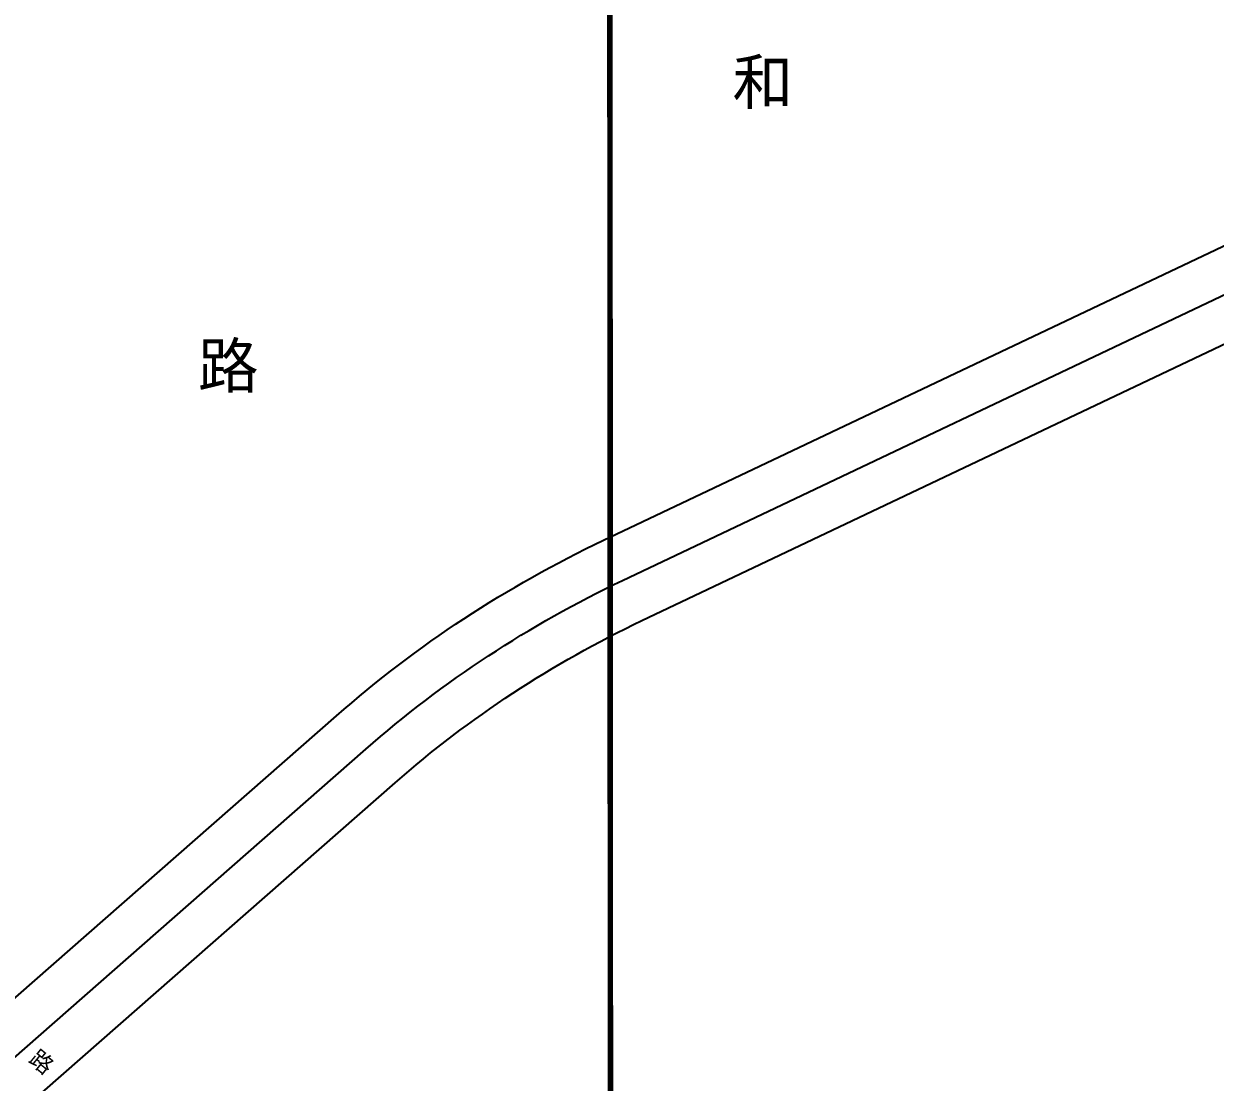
# Model space of a CAD drawing. Extents: x 529262 to 576451, y 2694391 to 2717535.
# Drawn here: x 566711.6 to 566818.6, y 2709769.9 to 2709864.9 of the extents above; entities that cross this region are included whole.
import ezdxf
from ezdxf.enums import TextEntityAlignment as Align
from ezdxf.xclip import XClip

# ---------------------------------------------------------------- set-up
doc = ezdxf.new("R2010")
doc.units = 0
doc.header["$XCLIPFRAME"] = 0
for name, color, linetype in [('PP-COM', 7, 'Continuous'), ('RD-中线', 40, 'Continuous'), ('RD-红线', 7, 'Continuous'), ('RD-路名', 7, 'Continuous'), ('ZJ', 7, 'Continuous')]:
    doc.layers.add(name, color=color, linetype=linetype)
doc.styles.add('等线体', font='simhei.ttf')
doc.styles.add('黑体', font='simhei.ttf')

# ---------------------------------------------------------------- blocks, each defined once
blk = doc.blocks.new('A$C19FD0107')
at = {"layer": 'RD-中线', "color": 8, "linetype": 'Continuous', "flags": 128}
for points in [[(-4308.86, 15362.55), (-4255.67, 15409.19, -0.069315), (-4232.61, 15424.34), (-4172.38, 15452.92, 0.033388), (-4160.74, 15459.43), (-4088.77, 15506.22, 0.104847), (-4059.44, 15535.55, 0.104847)], [(-4490.73, 14139.44, 0), (-4490.29, 14139.42)], [(-3818.25, 14086.17, 0), (-3817.74, 14086.17)]]:
    blk.add_lwpolyline(points, format="xyb", dxfattribs=at)
at = {"layer": 'RD-红线', "color": 8, "linetype": 'Continuous', "flags": 128}
for points in [[(-4292.5, 15382.21), (-4288.58, 15385.65), (-4258.3, 15412.19, -0.069315), (-4234.32, 15427.95), (-4174.09, 15456.53, 0.033388), (-4162.92, 15462.78), (-4090.95, 15509.57, 0.021324), (-4084.29, 15514.32)], [(-4287.87, 15375.63), (-4284.5, 15378.58), (-4253.03, 15406.18, -0.069315), (-4230.89, 15420.73), (-4170.67, 15449.3, 0.033388), (-4158.56, 15456.07), (-4086.59, 15502.87, 0.0325), (-4075.77, 15510.95)]]:
    blk.add_lwpolyline(points, format="xyb", dxfattribs=at)

msp = doc.modelspace()

# ---------------------------------------------------------------- linework, layer by layer
at = {"const_width": 0.5}
msp.add_lwpolyline([(566139.325, 2710172.956), (565986.518, 2710172.842), (565986.681, 2709601.261), (566518.586, 2709601.552), (566518.485, 2709673.527), (566764.333, 2709673.513), (566764.12, 2710112.127), (566139.363, 2710109.398), (566139.316, 2710172.956)], dxfattribs=at)

# ---------------------------------------------------------------- block references
at = {"layer": 'PP-COM'}
ref = msp.add_blockref('A$C19FD0107', (570997.993, 2694390.603), dxfattribs=at)
XClip(ref).set_block_clipping_path([(-9366.4383134884, 14428.6043910822), (-3328.4480743363, 17452.7484863754)])

# ---------------------------------------------------------------- texts
at = {"layer": 'RD-路名', "color": 7, "linetype": 'Continuous', "style": '黑体'}
for s, p in [('和', (566777.977, 2709859.735)), ('路', (566729.972, 2709834.295))]:
    msp.add_text(s, height=4, dxfattribs=at).set_placement(p, align=Align.MIDDLE)
at = {"layer": 'ZJ', "color": 8, "linetype": 'Continuous', "style": '等线体'}
msp.add_text('路', height=1.5, rotation=320.73282, dxfattribs=at).set_placement((566713.244, 2709771.758), align=Align.MIDDLE)
msp.add_text('路', height=1.5, rotation=320.73282, dxfattribs=at).set_placement((566713.244, 2709771.758), align=Align.MIDDLE)

doc.saveas('drawing.dxf')
